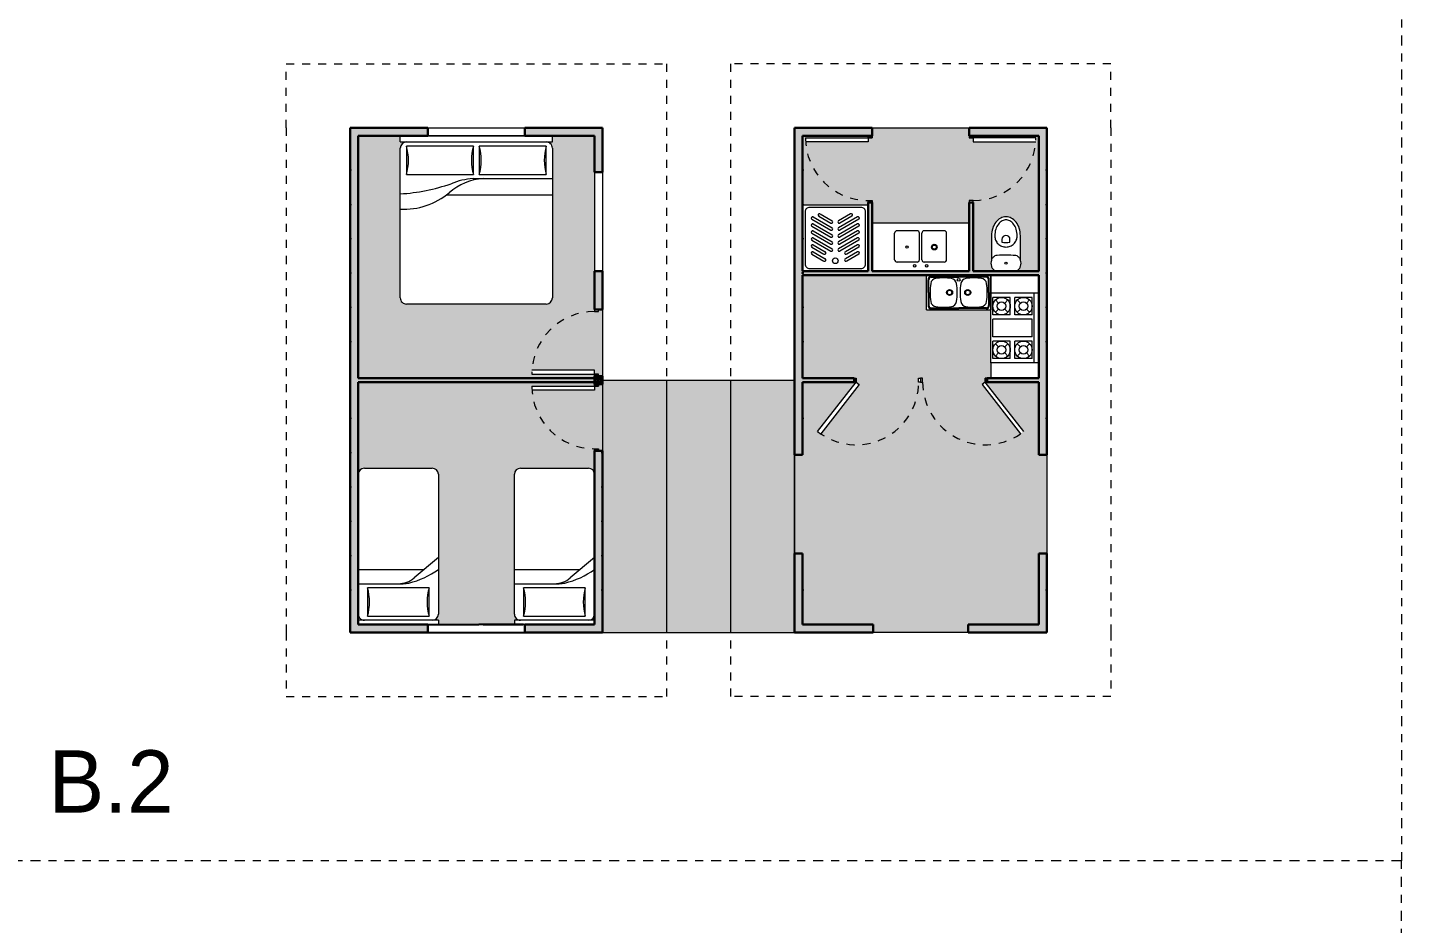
# Model space of a CAD drawing. Header units: millimetres. Extents: x 0 to 77.1, y -22.3 to 58.9.
# Drawn here: x 17.21 to 34.37, y 25.27 to 36.46 of the extents above; entities that cross this region are included whole.
import ezdxf

# ---------------------------------------------------------------- set-up
doc = ezdxf.new("R2010")
doc.units = ezdxf.units.MM
doc.linetypes.add('DASHDOT', pattern=[1, 0.5, -0.25, 0, -0.25])
doc.linetypes.add('HIDDEN4', pattern=[2.34375, 1.5625, -0.78125])
doc.layers.add('0 1 Sombreado', color=7, linetype='Continuous', lineweight=5, true_color=0xd6d6d6)
for name, color, linetype, lineweight in [('0.1normal', 7, 'Continuous', 15), ('01 Moviliario', 251, 'Continuous', 15), ('01gorda', 7, 'Continuous', 30), ('01gris', 252, 'Continuous', 9)]:
    doc.layers.add(name, color=color, linetype=linetype, lineweight=lineweight)

# ---------------------------------------------------------------- blocks, each defined once
blk = doc.blocks.new('MHPLS012')
at = {"linetype": 'ByBlock'}
for p, q in [((-2.1, -0.874), (-2.1, 0.874)), ((-2.024, 0.95), (-0.152, 0.95)), ((-0.483, 0.874), (-0.483, 0.036)), ((-0.127, 0.874), (-0.483, 0.874)), ((-0.127, 0.036), (-0.127, 0.874)), ((-0.076, 0.95), (-0.076, -0.95)), ((-0.076, 0.95), (0, 0.95)), ((0, 0.95), (0, -0.95)), ((-0.737, 0.366), (-0.737, -0.95)), ((-0.533, 0.041), (-0.533, -0.95)), ((-0.483, 0.036), (-0.127, 0.036)), ((-0.483, -0.036), (-0.483, -0.874)), ((-0.127, -0.036), (-0.483, -0.036)), ((-0.127, -0.874), (-0.127, -0.036)), ((-0.152, -0.95), (-2.024, -0.95)), ((-0.483, -0.874), (-0.127, -0.874)), ((-0.076, -0.95), (0, -0.95))]:
    blk.add_line(p, q, dxfattribs=at)
for centre, radius, start, end in [((-2.024, 0.874), 0.0762, 90, 180), ((-0.019, 0.912), 0.898, 177.5673, 219.5461), ((1.615, 1.088), 2.343, 183.3665, 199.2534), ((-0.305, 1.483), 0.635, 253.7398, 286.2602), ((-0.152, 0.874), 0.0762, 0, 90), ((-1.227, -0.125), 0.694, 3.1663, 42.0658), ((-1.458, -0.029), 0.927, 4.2918, 21.7676), ((-0.305, -0.574), 0.635, 73.7398, 106.2602), ((-0.305, 0.574), 0.635, 253.7398, 286.2602), ((-0.305, -1.483), 0.635, 73.7398, 106.2602), ((-2.024, -0.874), 0.0762, 180, 270), ((-0.152, -0.874), 0.0762, 270, 0)]:
    blk.add_arc(centre, radius, start, end, dxfattribs=at)
blk = doc.blocks.new('MHPLS011')
at = {"linetype": 'ByBlock'}
for p, q in [((-1.95, 0.076), (-1.95, 0.924)), ((-1.874, 1), (-0.127, 1)), ((-0.835, 1), (-0.58, 0.697)), ((-0.457, 0.886), (-0.457, 0.114)), ((-0.102, 0.886), (-0.457, 0.886)), ((-0.102, 0.114), (-0.102, 0.886)), ((-0.051, 1), (-0.051, 0)), ((-0.051, 1), (0, 1)), ((0, 1), (0, 0)), ((-0.686, 0), (-0.686, 0.822)), ((-0.508, 0), (-0.508, 0.561)), ((-0.127, 0), (-1.874, 0)), ((-0.457, 0.114), (-0.102, 0.114)), ((-0.051, 0), (0, 0))]:
    blk.add_line(p, q, dxfattribs=at)
for centre, radius, start, end in [((-1.874, 0.924), 0.0762, 90, 180), ((-1.522, 0.392), 1.034, 13.3928, 36.0202), ((-0.279, 1.495), 0.635, 253.7398, 286.2602), ((-0.127, 0.924), 0.0762, 0, 90), ((-0.813, 0.501), 0.305, 0, 40.1059), ((-0.813, 0.561), 0.305, 0, 13.3928), ((-1.874, 0.076), 0.0762, 180, 270), ((-0.279, -0.495), 0.635, 73.7398, 106.2602), ((-0.127, 0.076), 0.0762, 270, 0)]:
    blk.add_arc(centre, radius, start, end, dxfattribs=at)
blk = doc.blocks.new('SAPLS515')
for p, q in [((-0.565, 0.63), (-0.427, 0.55)), ((-0.55, 0.656), (-0.412, 0.576)), ((-0.2, 0.656), (-0.338, 0.576)), ((-0.185, 0.63), (-0.323, 0.55)), ((-0.643, 0.595), (-0.427, 0.47)), ((-0.643, 0.515), (-0.427, 0.39)), ((-0.628, 0.621), (-0.412, 0.496)), ((-0.628, 0.541), (-0.412, 0.416)), ((-0.122, 0.621), (-0.338, 0.496)), ((-0.122, 0.541), (-0.338, 0.416)), ((-0.107, 0.595), (-0.323, 0.47)), ((-0.107, 0.515), (-0.323, 0.39)), ((-0.643, 0.435), (-0.427, 0.31)), ((-0.643, 0.355), (-0.427, 0.23)), ((-0.628, 0.461), (-0.412, 0.336)), ((-0.628, 0.381), (-0.412, 0.256)), ((-0.122, 0.461), (-0.338, 0.336)), ((-0.122, 0.381), (-0.338, 0.256)), ((-0.107, 0.435), (-0.323, 0.31)), ((-0.107, 0.355), (-0.323, 0.23)), ((-0.643, 0.275), (-0.505, 0.195)), ((-0.643, 0.195), (-0.505, 0.115)), ((-0.628, 0.301), (-0.49, 0.221)), ((-0.628, 0.221), (-0.49, 0.141)), ((-0.122, 0.301), (-0.26, 0.221)), ((-0.122, 0.221), (-0.26, 0.141)), ((-0.107, 0.275), (-0.245, 0.195)), ((-0.107, 0.195), (-0.245, 0.115))]:
    blk.add_line(p, q)
blk.add_lwpolyline([(0, 0.76), (0, 0), (-0.75, 0), (-0.75, 0.76), (0, 0.76)], close=True)
blk.add_lwpolyline([(-0.03, 0.68, 0.414214), (-0.08, 0.73), (-0.67, 0.73, 0.414214), (-0.72, 0.68), (-0.72, 0.08, 0.414214), (-0.67, 0.03), (-0.08, 0.03, 0.414214), (-0.03, 0.08)], format="xyb", close=True)
blk.add_circle((-0.375, 0.118), 0.0325)
for centre, start, end in [((-0.558, 0.643), 60, 240), ((-0.192, 0.643), 300, 120), ((-0.636, 0.608), 60, 240), ((-0.636, 0.528), 60, 240), ((-0.419, 0.563), 240, 60), ((-0.419, 0.483), 240, 60), ((-0.331, 0.563), 120, 300), ((-0.331, 0.483), 120, 300), ((-0.114, 0.608), 300, 120), ((-0.114, 0.528), 300, 120), ((-0.636, 0.448), 60, 240), ((-0.636, 0.368), 60, 240), ((-0.419, 0.403), 240, 60), ((-0.419, 0.323), 240, 60), ((-0.331, 0.403), 120, 300), ((-0.331, 0.323), 120, 300), ((-0.114, 0.448), 300, 120), ((-0.114, 0.368), 300, 120), ((-0.636, 0.288), 60, 240), ((-0.636, 0.208), 60, 240), ((-0.497, 0.208), 240, 60), ((-0.419, 0.243), 240, 60), ((-0.331, 0.243), 120, 300), ((-0.253, 0.208), 120, 300), ((-0.114, 0.288), 300, 120), ((-0.114, 0.208), 300, 120), ((-0.497, 0.128), 240, 60), ((-0.253, 0.128), 120, 300)]:
    blk.add_arc(centre, 0.015, start, end)
blk = doc.blocks.new('Muko02pl')
at = {"color": 0, "linetype": 'ByBlock'}
for p, q in [((0.436, 0), (-0.436, 0)), ((-0.436, 0), (-0.436, -0.6)), ((0.436, 0), (0.436, -0.6)), ((0.436, -0.055), (-0.436, -0.055)), ((-0.164, -0.082), (-0.382, -0.082)), ((-0.382, -0.082), (-0.382, -0.3)), ((-0.35, -0.114), (-0.311, -0.152)), ((-0.196, -0.114), (-0.234, -0.152)), ((-0.164, -0.082), (-0.164, -0.3)), ((0.109, -0.082), (-0.109, -0.082)), ((-0.109, -0.082), (-0.109, -0.573)), ((0.109, -0.082), (0.109, -0.573)), ((0.164, -0.082), (0.164, -0.3)), ((0.382, -0.082), (0.164, -0.082)), ((0.196, -0.114), (0.234, -0.152)), ((0.35, -0.114), (0.311, -0.152)), ((0.382, -0.082), (0.382, -0.3)), ((-0.164, -0.3), (-0.382, -0.3)), ((-0.311, -0.229), (-0.35, -0.268)), ((-0.234, -0.229), (-0.196, -0.268)), ((0.382, -0.3), (0.164, -0.3)), ((0.234, -0.229), (0.196, -0.268)), ((0.311, -0.229), (0.35, -0.268)), ((-0.382, -0.355), (-0.382, -0.573)), ((-0.164, -0.355), (-0.382, -0.355)), ((-0.35, -0.386), (-0.311, -0.425)), ((-0.311, -0.502), (-0.35, -0.541)), ((-0.196, -0.386), (-0.234, -0.425)), ((-0.234, -0.502), (-0.196, -0.541)), ((-0.164, -0.355), (-0.164, -0.573)), ((0.164, -0.355), (0.164, -0.573)), ((0.382, -0.355), (0.164, -0.355)), ((0.196, -0.386), (0.234, -0.425)), ((0.234, -0.502), (0.196, -0.541)), ((0.35, -0.386), (0.311, -0.425)), ((0.311, -0.502), (0.35, -0.541)), ((0.382, -0.355), (0.382, -0.573)), ((0.436, -0.6), (-0.436, -0.6)), ((-0.164, -0.573), (-0.382, -0.573)), ((0.109, -0.573), (-0.109, -0.573)), ((0.382, -0.573), (0.164, -0.573))]:
    blk.add_line(p, q, dxfattribs=at)
for centre, radius in [((-0.273, -0.191), 0.109), ((-0.273, -0.191), 0.0545), ((0.273, -0.191), 0.109), ((0.273, -0.191), 0.0545), ((-0.273, -0.464), 0.109), ((-0.273, -0.464), 0.0545), ((0.273, -0.464), 0.109), ((0.273, -0.464), 0.0545)]:
    blk.add_circle(centre, radius, dxfattribs=at)
blk = doc.blocks.new('bacha1')
for p, q in [((712.049, 1579.851), (712.849, 1579.851)), ((712.049, 1579.416), (712.049, 1579.851)), ((712.106, 1579.834), (712.449, 1579.834)), ((712.106, 1579.824), (712.449, 1579.824)), ((712.792, 1579.834), (712.449, 1579.834)), ((712.792, 1579.824), (712.449, 1579.824)), ((712.849, 1579.851), (712.849, 1579.416)), ((712.066, 1579.634), (712.066, 1579.794)), ((712.076, 1579.634), (712.076, 1579.794)), ((712.822, 1579.634), (712.822, 1579.794)), ((712.832, 1579.634), (712.832, 1579.794)), ((712.066, 1579.634), (712.066, 1579.473)), ((712.076, 1579.634), (712.076, 1579.473)), ((712.822, 1579.634), (712.822, 1579.473)), ((712.832, 1579.634), (712.832, 1579.473)), ((712.049, 1579.416), (712.849, 1579.416)), ((712.106, 1579.443), (712.449, 1579.443)), ((712.106, 1579.433), (712.449, 1579.433)), ((712.792, 1579.443), (712.449, 1579.443)), ((712.792, 1579.433), (712.449, 1579.433))]:
    blk.add_line(p, q)
for centre, radius in [((712.449, 1579.792), 0.0175), ((712.335, 1579.634), 0.038), ((712.335, 1579.634), 0.0275), ((712.563, 1579.634), 0.038), ((712.563, 1579.634), 0.0275)]:
    blk.add_circle(centre, radius)
for centre, radius, start, end in [((712.106, 1579.794), 0.04, 90, 180), ((712.106, 1579.794), 0.03, 90, 180), ((712.174, 1579.736), 0.075, 97.2543, 171.3003), ((712.259, 1579.066), 0.75, 90, 97.2543), ((712.259, 1579.066), 0.75, 82.3964, 90), ((712.348, 1579.735), 0.075, 8.654, 82.3964), ((712.55, 1579.735), 0.075, 97.6036, 171.346), ((712.639, 1579.066), 0.75, 90, 97.6036), ((712.639, 1579.066), 0.75, 82.7457, 90), ((712.724, 1579.736), 0.075, 8.6997, 82.7457), ((712.792, 1579.794), 0.04, 0, 90), ((712.792, 1579.794), 0.03, 0, 90), ((712.841, 1579.634), 0.75, 171.3003, 188.6997), ((711.681, 1579.634), 0.75, 351.346, 8.654), ((713.217, 1579.634), 0.75, 171.346, 188.654), ((712.057, 1579.634), 0.75, 351.3003, 8.6997), ((712.106, 1579.473), 0.04, 180, 270), ((712.106, 1579.473), 0.03, 180, 270), ((712.174, 1579.532), 0.075, 188.6997, 262.7457), ((712.348, 1579.532), 0.075, 277.6036, 351.346), ((712.55, 1579.532), 0.075, 188.654, 262.3964), ((712.724, 1579.532), 0.075, 277.2543, 351.3003), ((712.792, 1579.473), 0.03, 270, 0), ((712.792, 1579.473), 0.04, 270, 0), ((712.259, 1580.201), 0.75, 262.7457, 270), ((712.259, 1580.201), 0.75, 270, 277.6036), ((712.639, 1580.201), 0.75, 262.3964, 270), ((712.639, 1580.201), 0.75, 270, 277.2543)]:
    blk.add_arc(centre, radius, start, end)
blk = doc.blocks.new('ISS-I-23')
for points in [[(-0.12, -0.195, 0.039865), (0.11, -0.196, 0.119667), (0.139, -0.189, 0.104889), (0.166, -0.167, 0.089081), (0.182, -0.136, 0.080417), (0.189, -0.098, 0.080417), (0.182, -0.06, 0.089081), (0.166, -0.029, 0.104889), (0.139, -0.007, 0.119667), (0.11, 0), (-0.11, 0, 0.119667), (-0.139, -0.007, 0.104889), (-0.166, -0.029, 0.089081), (-0.182, -0.06, 0.080417), (-0.189, -0.098, 0.080417), (-0.182, -0.136, 0.089081), (-0.166, -0.167, 0.104889), (-0.139, -0.189, 0.119667), (-0.11, -0.196)], [(-0.18, -0.143), (-0.18, -0.437, 0.00435), (-0.18, -0.442, 0.076078), (-0.166, -0.536, 0.08622), (-0.127, -0.61, 0.105939), (-0.066, -0.663, 0.125873), (0, -0.68, 0.125873), (0.066, -0.663, 0.105939), (0.127, -0.61, 0.08622), (0.166, -0.536, 0.076078), (0.18, -0.442, 0.00435), (0.18, -0.437), (0.18, -0.143)], [(0.14, -0.437, 0.10073), (0.129, -0.385, 0.099391), (0.099, -0.341, 0.097553), (0.054, -0.311, 0.096293), (0, -0.301, 0.096293), (-0.054, -0.311, 0.097553), (-0.099, -0.341, 0.099391), (-0.129, -0.385, 0.10073), (-0.14, -0.437, 0.10073)], [(-0.14, -0.437, 0.00435), (-0.14, -0.442, 0.076078), (-0.128, -0.524, 0.08622), (-0.095, -0.586, 0.105939), (-0.047, -0.628, 0.125873), (0, -0.64, 0.125873)], [(0, -0.64, 0.125873), (0.047, -0.628, 0.105939), (0.095, -0.586, 0.08622), (0.128, -0.524, 0.076078), (0.14, -0.442, 0.00435), (0.14, -0.437, 0.00435)]]:
    blk.add_lwpolyline(points, format="xyb")
blk.add_lwpolyline([(0.05, -0.396), (0.05, -0.363, 0.131931), (-0.05, -0.363), (-0.05, -0.396, 1)], format="xyb", close=True)
blk.add_circle((0, -0.1), 0.0127)

msp = doc.modelspace()

# ---------------------------------------------------------------- hatches: boundary and pattern name
at = {"layer": '0 1 Sombreado', "true_color": 0x939598}
h = msp.add_hatch(color=252, dxfattribs=at)
h.dxf.hatch_style = 1
h.paths.add_polyline_path([(23.422, 29.005), (24.29, 29.005), (24.29, 31.173), (24.39, 31.173), (24.39, 28.905), (23.422, 28.905)])
h.paths.add_polyline_path([(21.34, 35.105), (22.208, 35.105), (22.208, 35.205), (21.34, 35.205), (21.24, 35.205), (21.24, 28.905), (22.208, 28.905), (22.208, 29.005), (21.34, 29.005), (21.34, 32.03), (24.29, 32.03), (24.29, 32.08), (23.422, 32.08), (21.34, 32.08)])
h = msp.add_hatch(color=252, dxfattribs=at)
h.dxf.hatch_style = 1
h.paths.add_polyline_path([(24.29, 34.652), (24.39, 34.652), (24.39, 35.205), (23.422, 35.205), (23.422, 35.205), (23.422, 35.177), (23.422, 35.105), (24.29, 35.105)])
h.paths.add_polyline_path([(24.39, 33.416), (24.29, 33.416), (24.29, 32.938), (24.39, 32.938)])
h = msp.add_hatch(color=252, dxfattribs=at)
h.dxf.hatch_style = 1
h.paths.add_polyline_path([(29.94, 35.205), (28.972, 35.205), (28.972, 35.105), (29.022, 35.105), (29.84, 35.105), (29.84, 33.416), (29.305, 33.416), (29.022, 33.416), (29.022, 34.273), (28.972, 34.273), (28.972, 33.416), (27.758, 33.416), (27.758, 34.273), (27.708, 34.273), (27.708, 33.416), (26.89, 33.416), (26.89, 35.105), (27.758, 35.105), (27.758, 35.205), (26.79, 35.205), (26.79, 31.123), (26.89, 31.123), (26.89, 31.173), (26.89, 32.005), (26.89, 32.03), (27.533, 32.03), (27.533, 32.08), (26.89, 32.08), (26.89, 33.366), (29.84, 33.366), (29.84, 32.105), (29.84, 32.08), (29.247, 32.08), (29.197, 32.08), (29.197, 32.03), (29.84, 32.03), (29.84, 31.123), (29.94, 31.123), (29.94, 31.173), (29.94, 32.005)])
at = {"layer": '0 1 Sombreado', "true_color": 0xebebeb}
h = msp.add_hatch(color=7, dxfattribs=at)
h.dxf.hatch_style = 1
h.paths.add_polyline_path([(29.802, 35.03), (29.022, 35.03), (29.022, 35.08), (28.972, 35.08), (28.972, 35.105), (28.972, 35.205), (27.758, 35.205), (27.758, 35.105), (27.758, 35.08), (27.708, 35.08), (27.708, 35.03), (26.927, 35.03, 0.395599), (27.708, 34.298), (27.758, 34.298), (27.758, 34.273), (27.758, 34.016), (28.972, 34.016), (28.972, 34.273), (28.972, 34.298), (29.022, 34.298, 0.395599)])
h = msp.add_hatch(color=7, dxfattribs=at)
h.dxf.hatch_style = 1
h.paths.add_polyline_path([(24.29, 32.913), (24.29, 32.938), (24.29, 35.105), (23.765, 35.105), (23.765, 35.029), (23.689, 35.029, -0.414214), (23.765, 34.953), (23.765, 33.082, -0.414214), (23.689, 33.005), (21.941, 33.005, -0.414214), (21.865, 33.082), (21.865, 34.953, -0.414214), (21.941, 35.029), (21.865, 35.029), (21.865, 35.105), (21.34, 35.105), (21.34, 32.08), (24.29, 32.08), (24.29, 32.105), (24.29, 32.13), (23.508, 32.13, -0.414214)])
h = msp.add_hatch(color=7, dxfattribs=at)
h.dxf.hatch_style = 1
h.paths.add_polyline_path([(26.926, 35.08), (27.708, 35.08), (27.708, 35.105), (26.89, 35.105), (26.89, 34.245), (27.708, 34.245), (27.708, 34.273), (27.708, 34.298, -0.414214)])
h = msp.add_hatch(color=7, dxfattribs=at)
h.dxf.hatch_style = 1
h.paths.add_polyline_path([(29.84, 35.105), (29.022, 35.105), (29.022, 35.08), (29.804, 35.08, -0.414214), (29.022, 34.298), (29.022, 34.273), (29.022, 33.416), (29.321, 33.416, -0.119667), (29.292, 33.423, -0.104889), (29.265, 33.445, -0.089081), (29.249, 33.476, -0.080417), (29.242, 33.514, -0.094775), (29.251, 33.559), (29.251, 33.853, -0.00435), (29.251, 33.858, -0.076078), (29.265, 33.952, -0.08622), (29.304, 34.026, -0.105939), (29.365, 34.079, -0.125873), (29.431, 34.096, -0.125873), (29.497, 34.079, -0.105939), (29.558, 34.026, -0.08622), (29.597, 33.952, -0.080454), (29.611, 33.853), (29.611, 33.559, -0.094778), (29.619, 33.514, -0.080417), (29.613, 33.476, -0.089081), (29.596, 33.445, -0.104889), (29.57, 33.423, -0.119667), (29.541, 33.416), (29.84, 33.416)])
h = msp.add_hatch(color=7, dxfattribs=at)
h.dxf.hatch_style = 1
h.paths.add_polyline_path([(29.24, 32.931), (28.44, 32.931), (28.44, 33.366), (26.89, 33.366), (26.89, 32.105), (26.89, 32.08), (27.533, 32.08), (27.558, 32.08), (27.558, 32.03), (27.597, 32), (27.117, 31.385, 0.60283), (28.34, 32.03), (28.34, 32.08), (28.365, 32.08), (28.39, 32.08), (28.39, 32.03, 0.60283), (29.613, 31.385), (29.133, 32), (29.172, 32.03), (29.172, 32.08), (29.197, 32.08), (29.24, 32.08), (29.24, 32.27)])
h = msp.add_hatch(color=7, dxfattribs=at)
h.dxf.hatch_style = 1
h.paths.add_polyline_path([(24.39, 32.938), (24.34, 32.938), (24.34, 32.913), (24.29, 32.913, 0.395599), (23.509, 32.18), (24.29, 32.18), (24.29, 32.13), (24.34, 32.13), (24.34, 32.105), (24.39, 32.105)])
h = msp.add_hatch(color=7, dxfattribs=at)
h.dxf.hatch_style = 1
h.paths.add_polyline_path([(24.29, 31.173), (24.29, 31.198, -0.414214), (23.508, 31.98), (24.29, 31.98), (24.29, 32.005), (24.29, 32.03), (21.34, 32.03), (21.34, 30.879, -0.414214), (21.416, 30.955), (22.264, 30.955, -0.414214), (22.34, 30.879), (22.34, 29.132, -0.414214), (22.264, 29.056), (22.34, 29.056), (22.34, 29.005), (23.29, 29.005), (23.29, 29.056), (23.366, 29.056, -0.414214), (23.29, 29.132), (23.29, 30.879, -0.414214), (23.366, 30.955), (24.214, 30.955, -0.414214), (24.29, 30.879)])
h = msp.add_hatch(color=7, dxfattribs=at)
h.dxf.hatch_style = 1
h.paths.add_polyline_path([(24.39, 32.005), (24.34, 32.005), (24.34, 31.98), (24.29, 31.98), (24.29, 31.93), (23.509, 31.93, 0.395599), (24.29, 31.198), (24.34, 31.198), (24.34, 31.173), (24.39, 31.173)])
at = {"layer": '0 1 Sombreado', "true_color": 0x58ba48}
h = msp.add_hatch(color=85, dxfattribs=at)
h.dxf.hatch_style = 1
h.paths.add_polyline_path([(25.19, 32.055), (24.39, 32.055), (24.39, 31.173), (24.39, 29.005), (24.39, 28.905), (25.19, 28.905)])
at = {"layer": '0 1 Sombreado'}
h = msp.add_hatch(color=140, dxfattribs=at)
h.dxf.hatch_style = 1
h.paths.add_polyline_path([(25.99, 32.055), (25.19, 32.055), (25.19, 28.905), (25.99, 28.905)])
at = {"layer": '0 1 Sombreado', "true_color": 0x58ba48}
h = msp.add_hatch(color=85, dxfattribs=at)
h.dxf.hatch_style = 1
h.paths.add_polyline_path([(26.79, 32.055), (25.99, 32.055), (25.99, 28.905), (26.79, 28.905)])
at = {"layer": '0 1 Sombreado', "true_color": 0xebebeb}
h = msp.add_hatch(color=7, dxfattribs=at)
h.dxf.hatch_style = 1
h.paths.add_polyline_path([(29.94, 31.123), (29.84, 31.123), (29.84, 31.173), (29.84, 32.03), (29.197, 32.03), (29.197, 32.03), (29.172, 32.03), (29.653, 31.414, -0.624849), (28.39, 32.03), (28.365, 32.03), (28.34, 32.03, -0.624849), (27.076, 31.414), (27.558, 32.03), (27.533, 32.03), (26.89, 32.03), (26.89, 31.123), (26.79, 31.123), (26.79, 29.888), (26.89, 29.888), (26.89, 29.838), (26.89, 29.005), (27.772, 29.005), (27.772, 28.905), (28.958, 28.905), (28.958, 29.005), (29.84, 29.005), (29.84, 29.888), (29.94, 29.888)])
at = {"layer": '0 1 Sombreado', "true_color": 0x939598}
h = msp.add_hatch(color=252, dxfattribs=at)
h.dxf.hatch_style = 1
h.paths.add_polyline_path([(27.772, 29.005), (26.89, 29.005), (26.89, 29.888), (26.79, 29.888), (26.79, 29.838), (26.79, 28.905), (27.772, 28.905)])
h = msp.add_hatch(color=252, dxfattribs=at)
h.dxf.hatch_style = 1
h.paths.add_polyline_path([(29.94, 29.888), (29.84, 29.888), (29.84, 29.005), (28.958, 29.005), (28.958, 28.905), (29.94, 28.905)])

# ---------------------------------------------------------------- linework, layer by layer
for p, q in [((23.422, 35.205), (23.422, 35.205)), ((23.422, 35.205), (23.422, 35.177)), ((28.765, 33.416), (27.965, 33.416)), ((22.208, 29.005), (22.847, 29.005)), ((23.402, 29.005), (22.847, 29.005))]:
    msp.add_line(p, q)
at = {"color": 9}
msp.add_line((22.902, 29.005), (23.397, 29.005), dxfattribs=at)
for points in [[(22.208, 35.206), (22.208, 35.205), (22.208, 35.205)], [(22.208, 35.177), (22.208, 35.205)], [(23.422, 35.205), (23.422, 35.205), (23.422, 35.206)], [(22.208, 28.934), (22.208, 28.905), (23.422, 28.905), (23.422, 28.934)], [(22.208, 28.904), (22.208, 28.905), (23.422, 28.905), (23.422, 28.904)]]:
    msp.add_lwpolyline(points)
at = {"layer": '0.1normal'}
for p, q in [((22.208, 35.205), (23.422, 35.206)), ((27.758, 35.205), (28.972, 35.205)), ((22.208, 35.105), (23.422, 35.105)), ((27.708, 35.08), (27.758, 35.08)), ((29.022, 35.08), (28.972, 35.08)), ((29.84, 33.416), (29.84, 35.105)), ((24.29, 34.652), (24.29, 33.416)), ((24.39, 34.652), (24.39, 33.416)), ((27.758, 33.416), (28.972, 33.416)), ((29.84, 32.105), (29.84, 33.366)), ((24.39, 32.938), (24.39, 31.173)), ((24.29, 32.13), (24.34, 32.13)), ((24.29, 31.98), (24.34, 31.98)), ((24.39, 32.055), (26.79, 32.055)), ((25.19, 32.055), (25.99, 32.055)), ((25.19, 32.055), (25.19, 28.905)), ((25.99, 32.055), (25.99, 28.905)), ((26.79, 28.905), (26.79, 32.055)), ((27.558, 32.03), (27.558, 32.08)), ((29.172, 32.03), (29.172, 32.08)), ((26.79, 31.123), (26.79, 29.888)), ((29.94, 31.123), (29.94, 29.888)), ((22.208, 29.005), (23.422, 29.005)), ((24.39, 28.905), (26.79, 28.905)), ((28.958, 28.905), (27.772, 28.905))]:
    msp.add_line(p, q, dxfattribs=at)
at = {"layer": '0.1normal', "color": 252, "linetype": 'DASHDOT', "ltscale": 0.25, "true_color": 0x939598}
for points in [[(34.372, 26.052), (16.808, 26.052), (16.808, 38.059), (34.372, 38.059)], [(34.372, 26.052), (16.808, 26.052), (16.808, 12.979), (34.372, 12.979)]]:
    msp.add_lwpolyline(points, close=True, dxfattribs=at)
at = {"layer": '0.1normal'}
for points in [[(22.208, 35.206), (23.422, 35.206), (23.422, 35.105), (22.208, 35.105)], [(27.708, 35.08), (27.708, 35.105), (27.758, 35.105), (27.758, 35.08)], [(29.022, 35.08), (29.022, 35.105), (28.972, 35.105), (28.972, 35.08)], [(27.708, 34.273), (27.708, 34.298), (27.758, 34.298), (27.758, 34.273)], [(29.022, 34.273), (29.022, 34.298), (28.972, 34.298), (28.972, 34.273)], [(24.29, 32.938), (24.29, 32.913), (24.34, 32.913), (24.34, 32.938)], [(24.29, 32.13), (24.29, 32.105), (24.34, 32.105), (24.34, 32.13)], [(24.29, 31.98), (24.29, 32.005), (24.34, 32.005), (24.34, 31.98)], [(27.558, 32.03), (27.533, 32.03), (27.533, 32.08), (27.558, 32.08)], [(28.365, 32.03), (28.34, 32.03), (28.34, 32.08), (28.365, 32.08)], [(28.365, 32.03), (28.39, 32.03), (28.39, 32.08), (28.365, 32.08)], [(29.172, 32.03), (29.197, 32.03), (29.197, 32.08), (29.172, 32.08)], [(24.29, 31.173), (24.29, 31.198), (24.34, 31.198), (24.34, 31.173)]]:
    msp.add_lwpolyline(points, close=True, dxfattribs=at)
for points in [[(26.926, 35.08), (27.708, 35.08)], [(27.708, 35.08), (27.708, 35.03), (26.927, 35.03)], [(29.022, 35.08), (29.022, 35.03), (29.802, 35.03)], [(29.804, 35.08), (29.022, 35.08)], [(23.508, 32.13), (24.29, 32.13)], [(24.29, 32.13), (24.29, 32.18), (23.509, 32.18)], [(23.508, 31.98), (24.29, 31.98)], [(24.29, 31.98), (24.29, 31.93), (23.509, 31.93)], [(27.076, 31.414), (27.558, 32.03)], [(27.558, 32.03), (27.597, 32), (27.117, 31.385)], [(29.172, 32.03), (29.133, 32), (29.613, 31.385)], [(29.653, 31.414), (29.172, 32.03)]]:
    msp.add_lwpolyline(points, dxfattribs=at)
at = {"layer": '0.1normal', "linetype": 'DASHDOT', "ltscale": 0.009}
for centre, start, end in [((27.708, 35.08), 180, 270), ((29.022, 35.08), 270, 0), ((24.29, 32.13), 90, 180), ((24.29, 31.98), 180, 270), ((27.558, 32.03), 232.0034, 360), ((29.172, 32.03), 180, 307.9966)]:
    msp.add_arc(centre, 0.782, start, end, dxfattribs=at)
at = {"layer": '0.1normal'}
for p in [(22.183, 35.105), (22.604, 35.105), (23.026, 35.105), (23.447, 35.105), (23.868, 35.105), (27.311, 35.105), (27.733, 35.105), (28.997, 35.105), (29.418, 35.105), (21.761, 29.005), (22.183, 29.005), (22.604, 29.005), (23.026, 29.005), (23.447, 29.005), (23.868, 29.005)]:
    msp.add_point(p, dxfattribs=at)
at = {"layer": '01 Moviliario'}
for p, q in [((28.972, 34.016), (27.758, 34.016)), ((28.04, 33.559), (28.04, 33.891)), ((28.32, 33.921), (28.07, 33.921)), ((28.35, 33.559), (28.35, 33.891)), ((28.38, 33.559), (28.38, 33.891)), ((28.66, 33.921), (28.41, 33.921)), ((28.69, 33.559), (28.69, 33.891)), ((28.32, 33.529), (28.07, 33.529)), ((28.66, 33.529), (28.41, 33.529)), ((29.24, 33.142), (29.24, 33.366)), ((29.84, 32.08), (29.84, 33.366)), ((29.24, 32.27), (29.24, 32.08))]:
    msp.add_line(p, q, dxfattribs=at)
for centre, radius in [((28.195, 33.716), 0.015), ((28.535, 33.716), 0.035), ((28.535, 33.716), 0.025), ((28.29, 33.482), 0.015), ((28.44, 33.482), 0.015)]:
    msp.add_circle(centre, radius, dxfattribs=at)
for centre, start, end in [((28.07, 33.891), 90, 180), ((28.32, 33.891), 0, 90), ((28.41, 33.891), 90, 180), ((28.66, 33.891), 0, 90), ((28.07, 33.559), 180, 270), ((28.32, 33.559), 270, 0), ((28.41, 33.559), 180, 270), ((28.66, 33.559), 270, 0)]:
    msp.add_arc(centre, 0.03, start, end, dxfattribs=at)
at = {"layer": '01gorda'}
for p, q in [((21.24, 35.205), (21.24, 28.905)), ((21.24, 35.205), (22.208, 35.205)), ((21.34, 35.205), (22.208, 35.205)), ((22.208, 35.206), (22.208, 35.105)), ((23.422, 35.205), (24.39, 35.205)), ((23.422, 35.205), (24.39, 35.205)), ((23.422, 35.205), (23.422, 35.105)), ((24.39, 35.205), (24.39, 34.652)), ((26.79, 32.905), (26.79, 35.205)), ((26.79, 35.205), (26.79, 31.123)), ((26.79, 35.205), (26.79, 31.123)), ((26.79, 35.205), (27.758, 35.205)), ((27.758, 35.205), (27.758, 35.105)), ((28.972, 35.205), (29.94, 35.205)), ((28.972, 35.205), (28.972, 35.105)), ((29.94, 35.205), (29.94, 31.123)), ((21.24, 35.105), (21.24, 32.105)), ((21.24, 34.652), (21.24, 35.105)), ((22.208, 35.105), (21.34, 35.105)), ((21.34, 35.105), (21.34, 32.08)), ((21.34, 35.105), (22.208, 35.105)), ((24.29, 35.105), (23.422, 35.105)), ((23.422, 35.105), (24.29, 35.105)), ((24.29, 35.105), (24.29, 34.652)), ((26.89, 35.105), (26.89, 33.416)), ((26.89, 35.105), (26.89, 33.416)), ((26.89, 33.416), (26.89, 35.105)), ((26.89, 35.105), (27.758, 35.105)), ((28.972, 35.105), (29.84, 35.105)), ((29.84, 35.105), (29.84, 33.416)), ((29.94, 32.105), (29.94, 35.105)), ((24.39, 34.652), (24.29, 34.652)), ((24.29, 34.652), (24.39, 34.652)), ((27.708, 34.273), (27.708, 33.416)), ((27.758, 34.273), (27.708, 34.273)), ((27.758, 33.416), (27.758, 34.273)), ((28.972, 33.416), (28.972, 34.273)), ((29.022, 34.273), (28.972, 34.273)), ((29.022, 34.273), (29.022, 33.416)), ((24.29, 33.416), (24.29, 32.938)), ((24.39, 33.416), (24.29, 33.416)), ((24.39, 33.416), (24.39, 32.938)), ((26.89, 33.366), (26.89, 32.08)), ((26.89, 33.366), (26.89, 32.08)), ((26.89, 32.105), (26.89, 33.366)), ((29.305, 33.416), (29.84, 33.416)), ((29.418, 33.366), (29.418, 33.366)), ((29.84, 33.366), (29.84, 32.08)), ((24.39, 32.938), (24.29, 32.938)), ((26.89, 32.559), (26.89, 32.105)), ((29.94, 32.559), (29.94, 32.105)), ((21.24, 32.005), (21.24, 29.005)), ((21.24, 31.552), (21.24, 32.005)), ((21.34, 32.03), (21.34, 29.005)), ((23.422, 32.08), (24.29, 32.08)), ((23.868, 32.03), (23.868, 32.03)), ((24.304, 32.091), (24.376, 32.019)), ((24.304, 32.019), (24.376, 32.091)), ((26.89, 32.08), (27.533, 32.08)), ((26.89, 32.03), (26.89, 31.123)), ((26.89, 32.03), (26.89, 31.123)), ((26.89, 32.03), (27.533, 32.03)), ((26.89, 32.005), (26.89, 31.123)), ((26.89, 31.552), (26.89, 32.005)), ((27.533, 32.08), (27.533, 32.03)), ((29.247, 32.08), (29.197, 32.08)), ((29.197, 32.08), (29.197, 32.03)), ((29.197, 32.03), (29.84, 32.03)), ((29.247, 32.08), (29.84, 32.08)), ((29.418, 32.03), (29.418, 32.03)), ((29.84, 32.03), (29.84, 31.123)), ((29.94, 32.005), (29.94, 31.123)), ((29.94, 31.552), (29.94, 32.005)), ((24.29, 29.005), (24.29, 31.173)), ((24.39, 31.173), (24.29, 31.173)), ((24.39, 31.173), (24.39, 28.905)), ((24.39, 31.173), (24.39, 29.005)), ((26.79, 31.123), (26.79, 31.173)), ((26.89, 31.123), (26.79, 31.123)), ((26.89, 31.173), (26.89, 31.123)), ((29.84, 31.123), (29.84, 31.173)), ((29.94, 31.123), (29.84, 31.123)), ((29.94, 31.173), (29.94, 31.123)), ((26.79, 29.888), (26.79, 28.905)), ((26.79, 29.888), (26.79, 28.905)), ((26.79, 29.838), (26.79, 29.888)), ((26.79, 29.888), (26.89, 29.888)), ((26.89, 29.888), (26.89, 29.005)), ((26.89, 29.888), (26.89, 29.005)), ((26.89, 29.888), (26.89, 29.005)), ((26.89, 29.888), (26.89, 29.838)), ((29.84, 29.888), (29.84, 29.005)), ((29.84, 29.838), (29.84, 29.888)), ((29.84, 29.888), (29.94, 29.888)), ((29.94, 29.888), (29.94, 28.905)), ((29.94, 29.888), (29.94, 29.005)), ((29.94, 29.888), (29.94, 29.838)), ((21.24, 28.905), (22.208, 28.905)), ((21.34, 29.005), (22.208, 29.005)), ((22.208, 29.005), (22.208, 28.905)), ((23.422, 29.005), (24.29, 29.005)), ((23.422, 29.005), (23.422, 28.905)), ((23.422, 28.905), (24.39, 28.905)), ((26.79, 28.905), (27.772, 28.905)), ((27.772, 29.005), (26.89, 29.005)), ((27.772, 29.005), (27.722, 29.005)), ((27.722, 28.905), (27.772, 28.905)), ((27.772, 28.905), (27.772, 29.005)), ((28.958, 28.905), (28.958, 29.005)), ((28.958, 29.005), (29.008, 29.005)), ((28.958, 29.005), (29.84, 29.005)), ((28.958, 28.905), (29.94, 28.905)), ((29.008, 28.905), (28.958, 28.905))]:
    msp.add_line(p, q, dxfattribs=at)
for points in [[(26.89, 33.416), (27.708, 33.416)], [(29.84, 33.366), (26.89, 33.366)], [(27.758, 33.416), (28.972, 33.416)], [(29.022, 33.416), (29.84, 33.416), (29.84, 33.416)], [(21.34, 32.08), (24.29, 32.08), (24.29, 32.03), (21.34, 32.03)]]:
    msp.add_lwpolyline(points, dxfattribs=at)
for points in [[(24.39, 32.005), (24.29, 32.005), (24.29, 32.105), (24.39, 32.105)], [(24.376, 32.019), (24.304, 32.019), (24.304, 32.091), (24.376, 32.091)]]:
    msp.add_lwpolyline(points, close=True, dxfattribs=at)
for p in [(21.24, 34.677), (26.89, 34.677), (29.94, 34.677), (21.24, 34.248), (26.89, 34.248), (29.94, 34.248), (21.24, 33.82), (26.89, 33.82), (29.94, 33.82), (21.24, 33.391), (26.89, 33.391), (29.94, 33.391), (21.24, 32.963), (26.89, 32.963), (29.94, 32.963), (21.24, 32.534), (26.89, 32.534), (29.94, 32.534), (21.24, 31.577), (26.89, 31.577), (29.94, 31.577), (21.24, 31.148), (24.39, 31.148), (21.24, 30.72), (24.39, 30.72), (21.24, 30.291), (24.39, 30.291), (21.24, 29.863), (24.39, 29.863), (21.24, 29.434), (24.39, 29.434), (26.89, 29.434), (29.94, 29.434)]:
    msp.add_point(p, dxfattribs=at)
at = {"layer": '01gris', "linetype": 'HIDDEN4', "ltscale": 0.025}
for p, q in [((20.44, 35.205), (20.44, 36.005)), ((20.44, 36.005), (25.19, 36.005)), ((25.19, 36.005), (25.19, 28.105)), ((30.74, 36.005), (25.99, 36.005)), ((25.99, 36.005), (25.99, 28.105)), ((30.74, 35.205), (30.74, 36.005)), ((20.44, 35.205), (20.44, 28.905)), ((30.74, 35.205), (30.74, 28.905)), ((20.44, 28.905), (20.44, 28.105)), ((30.74, 28.905), (30.74, 28.105)), ((20.44, 28.105), (25.19, 28.105)), ((30.74, 28.105), (25.99, 28.105))]:
    msp.add_line(p, q, dxfattribs=at)

# ---------------------------------------------------------------- block references
at = {"layer": '01 Moviliario'}
for name, p, rotation in [('MHPLS012', (22.815, 35.105), 89.99999999999999), ('ISS-I-23', (29.431, 33.416), 180), ('Muko02pl', (29.84, 32.706), 270), ('MHPLS011', (21.34, 29.005), 270), ('MHPLS011', (23.29, 29.005), 270)]:
    msp.add_blockref(name, p, dxfattribs=dict(at, rotation=rotation))
at = {"layer": '01 Moviliario', "xscale": 1.090474235637103, "yscale": 1.090474235637103, "zscale": 1.090474235637103}
msp.add_blockref('SAPLS515', (27.708, 33.416), dxfattribs=at)
at = {"layer": '01 Moviliario'}
msp.add_blockref('bacha1', (-683.609, -1546.485), dxfattribs=at)

# ---------------------------------------------------------------- texts
at = {"insert": (17.472, 27.432), "char_height": 0.7778, "attachment_point": 1}
msp.add_mtext_dynamic_manual_height_columns('B.2', width=14.79163, gutter_width=8.464, heights=[0], dxfattribs=at)

doc.saveas('drawing.dxf')
